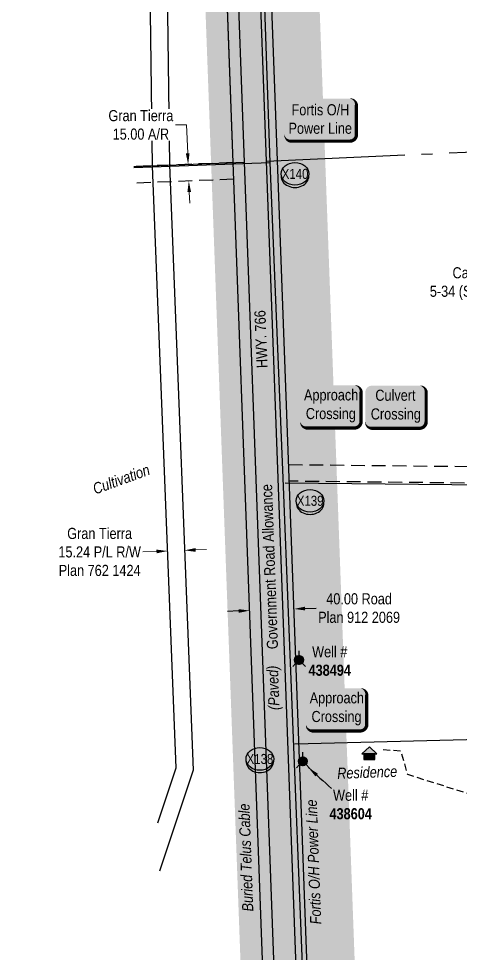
# Model space of a CAD drawing. Extents: x 675519 to 688669, y 5804595 to 5836613.
# Drawn here: x 678932 to 679331, y 5817724 to 5818567 of the extents above; entities that cross this region are included whole.
import ezdxf
from ezdxf.enums import TextEntityAlignment as Align

# ---------------------------------------------------------------- set-up
doc = ezdxf.new("R2010")
doc.units = 0
doc.header["$LTSCALE"] = 5
doc.header["$PDMODE"] = 3
doc.header["$PDSIZE"] = 10
for name, pattern in [('foc-ACCESSROAD', [3.75, 2.5, -1.25]), ('foc-QUARTERLINE', [33, 25, -3, 2, -3]), ('UG_PIPE', [1.875, 1.25, -0.625])]:
    doc.linetypes.add(name, pattern=pattern)
doc.layers.get('Defpoints').update_dxf_attribs({"color": 9})
for name, color, linetype in [('AS-PIPE-UG', 44, 'UG_PIPE'), ('AS-POWER', 104, 'foc-POWER'), ('AS-POWER-T', 104, 'Continuous'), ('AS-RESIDENCE', 14, 'Continuous'), ('AS-ROADS', 254, 'Continuous'), ('AS-TELEPHONE-T', 224, 'Continuous'), ('AS-TELUS', 224, 'foc-TEL'), ('CG-NOTES', 7, 'Continuous'), ('F-AR', 190, 'foc-ACCESSROAD'), ('F-RW', 190, 'Continuous'), ('L-QSEC', 8, 'foc-QUARTERLINE'), ('L-ROAD-T', 7, 'Continuous'), ('L-SEC', 7, 'Continuous'), ('L-TITLEDB', 4, 'Continuous'), ('L-TITLEDB-T', 4, 'Continuous'), ('P-BUFFER-H 30m', 51, 'Continuous'), ('P-CROSSINGS', 250, 'Continuous')]:
    doc.layers.add(name, color=color, linetype=linetype)
for name, color, linetype, lineweight in [('F-AR-T', 190, 'Continuous', 9), ('F-RW-T', 190, 'Continuous', 9), ('F-WS-T', 190, 'Continuous', 9), ('T-TEXT', 48, 'Continuous', 18)]:
    doc.layers.add(name, color=color, linetype=linetype, lineweight=lineweight)
doc.layers.add('P-PROPOSED-WL3', color=92, linetype='Continuous', true_color=0x00bd00)
doc.styles.add('80', font='ARIALN.TTF', dxfattribs={"height": 10})
doc.styles.add('80CG', font='ARIALN.TTF', dxfattribs={"height": 10})
doc.styles.add('80L', font='ARIALN.TTF', dxfattribs={"height": 10})
doc.styles.add('80LS', font='ARIALNI.TTF', dxfattribs={"height": 10})
doc.styles.add('Crossing', font='ARIALN.TTF', dxfattribs={"height": 10})
doc.styles.add('foc-LtypeFont', font='ARIALN.TTF', dxfattribs={"height": 7.35})
doc.linetypes.add('foc-POWER', pattern='A,6,-1,["P",foc-LtypeFont,S=0.2,R=0,X=-0.625,Y=-0.75],-1.24,4', length=12.24)
doc.linetypes.add('foc-TEL', pattern='A,2,-1,["T",foc-LtypeFont,S=0.2,R=0,X=-0.425,Y=-0.75],-1.24,8', length=12.24)
doc.linetypes.add('foc-TEL-NOLINE', pattern='A,0,-2,["T",foc-LtypeFont,S=0.2,R=0,X=-0.425,Y=-0.75],-10.24', length=12.24)
doc.dimstyles.new('Compass 5 000', dxfattribs={"dimscale": 5, "dimtxt": 9, "dimasz": 2, "dimexe": 0.2, "dimexo": 0.0625, "dimgap": 0.5, "dimtad": 0, "dimtih": 1, "dimtoh": 1, "dimzin": 0, "dimdsep": 46, "dimtxsty": '80CG', "dimcen": 0.1, "dimse1": 1, "dimse2": 1, "dimclrd": 256, "dimclrt": 256, "dimaunit": 1, "dimadec": 4, "dimazin": 0, "dimtfac": 0.06, "dimtofl": 0, "dimtmove": 0, "dimatfit": 1, "dimfxl": 0.2, "dimtolj": 1, "dimtzin": 0, "dimlwd": -1, "dimarcsym": 0})

# ---------------------------------------------------------------- blocks, each defined once
blk = doc.blocks.new('*D492')
at = {"layer": 'Defpoints', "color": 0, "transparency": 16777216}
for p in [(679066.48, 5818090.83), (679081.73, 5818091.42), (679081.89, 5818087.28)]:
    blk.add_point(p, dxfattribs=at)
at = {"layer": 'F-RW-T', "transparency": 16777216}
for p, q in [((679056.64, 5818086.29), (679044.43, 5818085.82)), ((679091.88, 5818087.66), (679101.87, 5818088.05))]:
    blk.add_line(p, q, dxfattribs=at)
for points in [[(679091.81, 5818089.33), (679091.94, 5818086), (679081.89, 5818087.28)], [(679056.58, 5818087.96), (679056.71, 5818084.63), (679066.64, 5818086.68)]]:
    blk.add_solid(points, dxfattribs=at)
at = {"layer": 'F-RW-T', "transparency": 16777216, "insert": (679005.34, 5818085.82), "char_height": 10, "attachment_point": 5, "style": '80CG'}
blk.add_mtext('\\A1;Gran Tierra\\P15.24 P/L R/W\\PPlan 762 1424', dxfattribs=at)
blk = doc.blocks.new('*D497')
at = {"layer": 'Defpoints', "color": 0, "transparency": 16777216}
for p in [(679180.68, 5818034.43), (679142.86, 5817974.82), (679182.83, 5817976.29)]:
    blk.add_point(p, dxfattribs=at)
at = {"layer": 'L-TITLEDB-T', "transparency": 16777216}
for p, q in [((679130.73, 5818032.59), (679120.73, 5818032.22)), ((679190.68, 5818034.8), (679200.67, 5818035.17))]:
    blk.add_line(p, q, dxfattribs=at)
for points in [[(679130.66, 5818034.26), (679130.79, 5818030.93), (679140.72, 5818032.96)], [(679190.62, 5818036.47), (679190.74, 5818033.13), (679180.68, 5818034.43)]]:
    blk.add_solid(points, dxfattribs=at)
at = {"layer": 'L-TITLEDB-T', "transparency": 16777216, "insert": (679239.42, 5818035.17), "char_height": 10, "attachment_point": 5, "style": '80CG'}
blk.add_mtext('\\A1;40.00 Road\\PPlan 912 2069', dxfattribs=at)
blk = doc.blocks.new('res_occ')
for points in [[(0.1, 0.89), (-1.26, -0.37), (1.46, -0.37)], [(-0.9, -1.43), (1.1, -1.43), (1.1, -0.37), (-0.9, -0.37)]]:
    blk.add_hatch(color=14).paths.add_polyline_path(points)
at = {"color": 14}
for points in [[(0.1, 0.89), (-1.26, -0.37), (1.46, -0.37)], [(-0.9, -1.43), (1.1, -1.43), (1.1, -0.37), (-0.9, -0.37)]]:
    blk.add_lwpolyline(points, close=True, dxfattribs=at)
blk = doc.blocks.new('*U727')
h = blk.add_hatch(color=59)
edge = h.paths.add_edge_path()
edge.add_line((-21.5, -20), (21.5, -20))
edge.add_arc((21.5, -14), 6, 270, 360)
edge.add_line((27.5, -14), (27.5, 12.5))
edge.add_arc((21.5, 12.5), 6, 0, 90)
edge.add_line((21.5, 18.5), (-21.5, 18.5))
edge.add_arc((-21.5, 12.5), 6, 90, 180)
edge.add_line((-27.5, 12.5), (-27.5, -14))
edge.add_arc((-21.5, -14), 6, 180, 270)
at = {"color": 1, "flags": 128}
blk.add_lwpolyline([(-21.5, -20, 3, 3, 0), (21.5, -20, 3, 3, 0.414214), (27.5, -14, 3, 3, 0), (27.5, 12.5, 3, 0, 0.414214), (21.5, 18.5, 0, 0, 0), (-21.5, 18.5, 0, 0, 0.414214), (-27.5, 12.5, 0, 0, 0), (-27.5, -14, 0, 3, 0.414214)], format="xyseb", close=True, dxfattribs=at)
blk.add_lwpolyline([(-45.7, -62.01, 0, 7.5, 0), (0, 0, 0, 0, 0)], format="xyseb", dxfattribs=at)
at = {"color": 1, "style": '80'}
blk.add_attdef('ENTER_TEXT_001', (-35.99, -5), '', height=10, dxfattribs=at)
blk = doc.blocks.new('*U577')
h = blk.add_hatch(color=254)
edge = h.paths.add_edge_path()
edge.add_line((-21.5, -20), (21.5, -20))
edge.add_arc((21.5, -14), 6, 270, 360)
edge.add_line((27.5, -14), (27.5, 12.5))
edge.add_arc((21.5, 12.5), 6, 0, 90)
edge.add_line((21.5, 18.5), (-21.5, 18.5))
edge.add_arc((-21.5, 12.5), 6, 90, 180)
edge.add_line((-27.5, 12.5), (-27.5, -14))
edge.add_arc((-21.5, -14), 6, 180, 270)
at = {"color": 160, "flags": 128}
blk.add_lwpolyline([(-21.5, -20, 3, 3, 0), (21.5, -20, 3, 3, 0.414214), (27.5, -14, 3, 3, 0), (27.5, 12.5, 3, 0, 0.414214), (21.5, 18.5, 0, 0, 0), (-21.5, 18.5, 0, 0, 0.414214), (-27.5, 12.5, 0, 0, 0), (-27.5, -14, 0, 3, 0.414214)], format="xyseb", close=True, dxfattribs=at)
at = {"color": 160, "style": '80'}
blk.add_attdef('ENTER_TEXT_001', (-26.85, -4.92), '', height=10, dxfattribs=at)
blk = doc.blocks.new('*U728')
h = blk.add_hatch(color=59)
edge = h.paths.add_edge_path()
edge.add_line((-21.5, -20), (21.5, -20))
edge.add_arc((21.5, -14), 6, 270, 360)
edge.add_line((27.5, -14), (27.5, 12.5))
edge.add_arc((21.5, 12.5), 6, 0, 90)
edge.add_line((21.5, 18.5), (-21.5, 18.5))
edge.add_arc((-21.5, 12.5), 6, 90, 180)
edge.add_line((-27.5, 12.5), (-27.5, -14))
edge.add_arc((-21.5, -14), 6, 180, 270)
at = {"color": 1, "flags": 128}
blk.add_lwpolyline([(-21.5, -20, 3, 3, 0), (21.5, -20, 3, 3, 0.414214), (27.5, -14, 3, 3, 0), (27.5, 12.5, 3, 0, 0.414214), (21.5, 18.5, 0, 0, 0), (-21.5, 18.5, 0, 0, 0.414214), (-27.5, 12.5, 0, 0, 0), (-27.5, -14, 0, 3, 0.414214)], format="xyseb", close=True, dxfattribs=at)
blk.add_lwpolyline([(-41.47, -46.19, 0, 7.5, 0), (0, 0, 0, 0, 0)], format="xyseb", dxfattribs=at)
at = {"color": 1, "style": '80'}
blk.add_attdef('ENTER_TEXT_001', (-35.99, -5), '', height=10, dxfattribs=at)
blk = doc.blocks.new('xing2')
h = blk.add_hatch(color=50)
h.dxf.hatch_style = 1
edge = h.paths.add_edge_path()
edge.add_ellipse((0, 0), major_axis=(-12.5, 0), ratio=0.816297, start_angle=0, end_angle=360)
h = blk.add_hatch(color=250)
h.dxf.hatch_style = 1
edge = h.paths.add_edge_path()
edge.add_ellipse((0, -2.05), major_axis=(-12.5, 0), ratio=0.816297, start_angle=0, end_angle=180)
edge.add_line((12.5, -2.05), (12.5, 0))
edge.add_ellipse((0, 0), major_axis=(-12.5, 0), ratio=0.816297, start_angle=0, end_angle=180, ccw=False)
edge.add_line((-12.5, 0), (-12.5, -2.05))
at = {"color": 250}
blk.add_ellipse((0, 0), major_axis=(-12.5, 0), ratio=0.816297, dxfattribs=at)
blk.add_ellipse((0, -2.05), major_axis=(-12.5, 0), ratio=0.816297, start_param=0, end_param=3.141593, dxfattribs=at)
at = {"color": 250, "style": 'Crossing'}
blk.add_attdef('CROSSING', text='', height=9, dxfattribs=at).set_placement((0.09, 0.02), align=Align.MIDDLE_CENTER)
at = {"color": 250, "style": 'Crossing', "flags": 1}
for tag, p in [('OWNER', (0.09, -12.49)), ('DESCRIPTION', (0.09, -25.77)), ('LOCATION', (0.09, -39.3)), ('DWG_REF', (0.09, -52.84))]:
    blk.add_attdef(tag, text='', height=9, dxfattribs=at).set_placement(p, align=Align.MIDDLE_CENTER)
blk = doc.blocks.new('*U1046')
h = blk.add_hatch(color=255)
edge = h.paths.add_edge_path()
edge.add_line((-26.5, -20), (26.5, -20))
edge.add_arc((26.5, -14), 6, 270, 360)
edge.add_line((32.5, -14), (32.5, 12.5))
edge.add_arc((26.5, 12.5), 6, 0, 90)
edge.add_line((26.5, 18.5), (-26.5, 18.5))
edge.add_arc((-26.5, 12.5), 6, 90, 180)
edge.add_line((-32.5, 12.5), (-32.5, -14))
edge.add_arc((-26.5, -14), 6, 180, 270)
at = {"color": 104, "flags": 128}
blk.add_lwpolyline([(-26.5, -20, 3, 3, 0), (26.5, -20, 3, 3, 0.414214), (32.5, -14, 3, 3, 0), (32.5, 12.5, 3, 0, 0.414214), (26.5, 18.5, 0, 0, 0), (-26.5, 18.5, 0, 0, 0.414214), (-32.5, 12.5, 0, 0, 0), (-32.5, -14, 0, 3, 0.414214)], format="xyseb", close=True, dxfattribs=at)
blk.add_lwpolyline([(-47.41, -39.43, 0, 7.5, 0), (0, 0, 0, 0, 0)], format="xyseb", dxfattribs=at)
at = {"color": 104, "style": '80'}
blk.add_attdef('ENTER_TEXT_001', (-26.85, -4.92), '', height=10, dxfattribs=at)
blk = doc.blocks.new('*D795')
at = {"layer": 'Defpoints', "color": 0, "transparency": 16777216}
for p in [(679079.88, 5818435.22), (679080.48, 5818420.24), (679085.78, 5818420.45)]:
    blk.add_point(p, dxfattribs=at)
at = {"layer": 'F-AR-T', "transparency": 16777216}
for p, q in [((679083.76, 5818471.02), (679073.76, 5818471.02)), ((679084.78, 5818445.43), (679083.76, 5818471.02)), ((679086.18, 5818410.46), (679086.58, 5818400.46))]:
    blk.add_line(p, q, dxfattribs=at)
for points in [[(679086.45, 5818445.49), (679083.12, 5818445.36), (679085.18, 5818435.43)], [(679087.84, 5818410.52), (679084.51, 5818410.39), (679085.78, 5818420.45)]]:
    blk.add_solid(points, dxfattribs=at)
at = {"layer": 'F-AR-T', "transparency": 16777216, "insert": (679042.55, 5818471.02), "char_height": 10, "attachment_point": 5, "style": '80CG', "bg_fill": 3, "box_fill_scale": 1.1, "bg_fill_color": 256, "bg_fill_true_color": 13158600, "bg_fill_transparency": 0}
blk.add_mtext('\\A1;Gran Tierra\\P15.00 A/R', dxfattribs=at)
blk = doc.blocks.new('WAT')
h = blk.add_hatch(color=255)
h.dxf.hatch_style = 1
edge = h.paths.add_edge_path()
edge.add_arc((0, 0), 0.9, 0, 360)
at = {"color": 170}
for p, q in [((0, 0.82), (0, 1.63)), ((-0.58, -0.58), (-1.15, -1.15)), ((0.58, -0.58), (1.15, -1.15))]:
    blk.add_line(p, q, dxfattribs=at)
blk.add_circle((0, 0), 0.8, dxfattribs=at)

msp = doc.modelspace()

# ---------------------------------------------------------------- hatches: boundary and pattern name
at = {"layer": 'P-BUFFER-H 30m'}
h = msp.add_hatch(color=256, dxfattribs=at)
h.dxf.hatch_style = 1
edge = h.paths.add_edge_path()
edge.add_line((681080.718, 5808646.187), (681105.572, 5807996.066))
edge.add_line((681105.572, 5807996.066), (681135.943, 5807191.54))
edge.add_line((681135.943, 5807191.54), (681164.781, 5806422.193))
edge.add_arc((681202.018, 5806388.837), 49.992, 138.147575, 141.033878)
edge.add_line((681163.148, 5806420.275), (680801.328, 5806406.652))
edge.add_arc((680803.209, 5806356.695), 49.992, 92.156272, 138.00115)
edge.add_line((680766.057, 5806390.146), (680763.26, 5806387.039))
edge.add_line((680763.26, 5806387.039), (680763.26, 5806387.039))
edge.add_arc((680800.414, 5806353.589), 49.993, 138.002226, 138.002478)
edge.add_line((680763.26, 5806387.039), (680748.371, 5806370.502))
edge.add_arc((680785.523, 5806337.052), 49.992, 138.000934, 143.499205)
edge.add_arc((680697.368, 5806352.71), 49.992, 16.357193, 92.156635)
edge.add_line((680695.487, 5806402.666), (680404.164, 5806391.696))
edge.add_arc((680406.045, 5806341.739), 49.992, 92.156635, 182.205693)
edge.add_line((680356.09, 5806339.815), (680356.205, 5806336.818))
edge.add_line((680356.205, 5806336.818), (680356.205, 5806336.817))
edge.add_line((680356.205, 5806336.817), (680387.119, 5805534.19))
edge.add_arc((680437.074, 5805536.114), 49.992, 182.205693, 213.784565)
edge.add_line((680395.524, 5805508.315), (680396.741, 5805506.496))
edge.add_arc((680438.291, 5805534.295), 49.992, 213.784565, 215.811121)
edge.add_arc((680440.258, 5805531.357), 49.992, 211.758009, 212.724119)
edge.add_line((680398.2, 5805504.331), (680410.517, 5805185.397))
edge.add_arc((680460.472, 5805187.327), 49.992, 182.211697, 236.86814)
edge.add_arc((680445.202, 5805096.945), 49.992, 103.951921, 155.285581)
edge.add_line((680399.789, 5805117.847), (680241.828, 5804774.643))
edge.add_arc((680287.241, 5804753.741), 49.992, 155.285581, 245.285581)
edge.add_line((680266.339, 5804708.328), (680269.064, 5804707.074))
edge.add_arc((680289.966, 5804752.487), 49.992, 245.285581, 335.285581)
edge.add_line((680335.379, 5804731.586), (680471.559, 5805027.467))
edge.add_arc((680487.917, 5805074.707), 49.992, 250.899944, 291.992958)
edge.add_line((680506.639, 5805028.353), (680530.892, 5805038.148))
edge.add_arc((680512.17, 5805084.502), 49.992, 291.992958, 360)
edge.add_line((680562.162, 5805084.502), (680562.162, 5805168.516))
edge.add_arc((680512.17, 5805168.516), 49.992, 0, 66.879693)
edge.add_line((680531.8, 5805214.492), (680512.128, 5805222.891))
edge.add_line((680512.128, 5805222.891), (680500.53, 5805523.259))
edge.add_arc((680450.575, 5805521.33), 49.992, 2.211414, 33.784565)
edge.add_line((680492.125, 5805549.129), (680489.45, 5805553.127))
edge.add_line((680489.45, 5805553.127), (680461.039, 5806290.781))
edge.add_line((680461.039, 5806290.781), (680648.999, 5806297.859))
edge.add_line((680648.999, 5806297.859), (680648.238, 5806286.169))
edge.add_arc((680698.124, 5806282.921), 49.992, 176.274607, 211.300105)
edge.add_line((680655.408, 5806256.949), (680672.076, 5806229.535))
edge.add_arc((680714.792, 5806255.507), 49.992, 211.300105, 234.633064)
edge.add_line((680685.856, 5806214.74), (680706.872, 5806199.823))
edge.add_arc((680735.808, 5806240.589), 49.992, 234.633064, 275.426968)
edge.add_line((680740.537, 5806190.821), (680763.523, 5806193.005))
edge.add_arc((680758.795, 5806242.773), 49.992, 275.426968, 289.870674)
edge.add_line((680775.787, 5806195.758), (680795.915, 5806203.032))
edge.add_arc((680778.922, 5806250.048), 49.992, 289.870674, 316.904938)
edge.add_line((680815.428, 5806215.892), (680827.354, 5806228.64))
edge.add_arc((680790.849, 5806262.795), 49.992, 316.904938, 369.524588)
edge.add_line((680840.152, 5806271.067), (680834.485, 5806304.844))
edge.add_line((680834.485, 5806304.844), (681207.653, 5806318.894))
edge.add_arc((681205.772, 5806368.851), 49.992, 272.156272, 335.599006)
edge.add_arc((681219.148, 5806386.481), 49.992, 310.024654, 362.146657)
edge.add_line((681269.105, 5806388.353), (681238.854, 5807195.412))
edge.add_line((681238.854, 5807195.412), (681208.481, 5807999.976))
edge.add_line((681208.481, 5807999.976), (681185.252, 5808607.616))
edge.add_line((681185.252, 5808607.616), (681185.18, 5808609.49))
edge.add_arc((681150.888, 5808645.867), 49.992, 313.310399, 362.18938)
edge.add_line((681200.844, 5808647.777), (681194.885, 5808803.646))
edge.add_line((681194.885, 5808803.646), (681179.674, 5809204.914))
edge.add_line((681179.674, 5809204.914), (681166.464, 5809553.361))
edge.add_line((681166.464, 5809553.361), (681231.809, 5809555.992))
edge.add_arc((681229.798, 5809605.944), 49.992, 272.305414, 362.305414)
edge.add_line((681279.75, 5809607.955), (681278.699, 5809634.046))
edge.add_arc((681228.748, 5809632.035), 49.992, 2.305414, 92.305549)
edge.add_line((681226.736, 5809681.987), (681161.429, 5809679.358))
edge.add_line((681161.429, 5809679.358), (681146.968, 5810028.265))
edge.add_line((681146.968, 5810028.265), (681130.315, 5810430.061))
edge.add_line((681130.315, 5810430.061), (681113.617, 5810831.886))
edge.add_line((681113.617, 5810831.886), (681096.918, 5811233.706))
edge.add_line((681096.918, 5811233.706), (681080.229, 5811635.773))
edge.add_line((681080.229, 5811635.773), (681063.54, 5812037.842))
edge.add_line((681063.54, 5812037.842), (681058.653, 5812155.661))
edge.add_arc((681008.704, 5812153.589), 49.992, 2.374975, 51.253492)
edge.add_line((681039.993, 5812192.579), (681012.958, 5812844.399))
edge.add_arc((680963.009, 5812842.328), 49.992, 2.37502, 10.464452)
edge.add_arc((680962.43, 5812856.431), 49.992, 354.232685, 362.351272)
edge.add_line((681012.381, 5812858.482), (681008.576, 5812951.13))
edge.add_arc((680974.182, 5812987.41), 49.992, 313.471584, 362.351393)
edge.add_line((681024.132, 5812989.461), (681012.874, 5813263.64))
edge.add_line((681012.874, 5813263.64), (680996.387, 5813665.133))
edge.add_line((680996.387, 5813665.133), (680979.9, 5814066.646))
edge.add_line((680979.9, 5814066.646), (680963.413, 5814468.105))
edge.add_line((680963.413, 5814468.105), (680947.82, 5814868.957))
edge.add_line((680947.82, 5814868.957), (680932.226, 5815269.862))
edge.add_line((680932.226, 5815269.862), (680916.187, 5815673.446))
edge.add_line((680916.187, 5815673.446), (680902.247, 5816024.227))
edge.add_line((680902.247, 5816024.227), (681029.087, 5816029.743))
edge.add_arc((681026.915, 5816079.688), 49.992, 272.490308, 362.490783)
edge.add_line((681076.86, 5816081.861), (681075.07, 5816122.991))
edge.add_arc((681025.125, 5816120.819), 49.992, 2.490783, 92.542475)
edge.add_line((681022.908, 5816170.762), (680846.754, 5816162.94))
edge.add_line((680846.754, 5816162.94), (680826.746, 5816162.1))
edge.add_line((680826.746, 5816162.1), (680178.723, 5816135.628))
edge.add_line((680178.723, 5816135.628), (680034.593, 5816129.719))
edge.add_line((680034.593, 5816129.719), (679294.822, 5816099.241))
edge.add_line((679294.822, 5816099.241), (679268.154, 5816835.287))
edge.add_line((679268.154, 5816835.287), (679238.318, 5817639.233))
edge.add_line((679238.318, 5817639.233), (679208.822, 5818440.306))
edge.add_line((679208.822, 5818440.306), (679178.537, 5819263.251))
edge.add_line((679178.537, 5819263.251), (679178.426, 5819266.249))
edge.add_arc((679128.468, 5819264.41), 49.992, 2.107602, 10.128914)
edge.add_arc((679127.972, 5819278.512), 49.992, 353.901948, 362.0332)
edge.add_line((679177.933, 5819280.286), (679177.826, 5819283.284))
edge.add_line((679177.826, 5819283.284), (679149.272, 5820087.616))
edge.add_arc((679099.311, 5820085.842), 49.992, 2.0332, 2.106044)
edge.add_line((679149.269, 5820087.679), (679119.714, 5820891.394))
edge.add_line((679119.714, 5820891.394), (679090.087, 5821693.919))
edge.add_line((679090.087, 5821693.919), (679062.231, 5822443.482))
edge.add_line((679062.231, 5822443.482), (679240.91, 5822449.626))
edge.add_arc((679239.192, 5822499.589), 49.992, 271.969331, 361.969331)
edge.add_line((679289.154, 5822501.307), (679288.361, 5822524.382))
edge.add_arc((679238.398, 5822522.665), 49.992, 1.969331, 91.970839)
edge.add_line((679236.679, 5822572.627), (679054.516, 5822566.359))
edge.add_line((679054.516, 5822566.359), (679047.411, 5822739.896))
edge.add_arc((678997.461, 5822737.851), 49.992, 2.344594, 92.344838)
edge.add_line((678995.416, 5822787.801), (678972.255, 5822786.853))
edge.add_arc((678974.301, 5822736.902), 49.992, 92.344838, 182.338091)
edge.add_line((678924.35, 5822734.863), (678932.659, 5822531.361))
edge.add_line((678932.659, 5822531.361), (678873.031, 5822476.941))
edge.add_line((678873.031, 5822476.941), (678863.707, 5822473.868))
edge.add_line((678863.707, 5822473.868), (678815.239, 5822482.487))
edge.add_line((678815.239, 5822482.487), (678688.2, 5822529.138))
edge.add_line((678688.2, 5822529.138), (678638.278, 5822547.468))
edge.add_arc((678621.046, 5822500.54), 49.992, 69.837285, 92.113759)
edge.add_line((678619.203, 5822550.498), (678183.851, 5822534.43))
edge.add_line((678183.851, 5822534.43), (677432.515, 5822506.69))
edge.add_line((677432.515, 5822506.69), (677424.466, 5822755.065))
edge.add_arc((677374.5, 5822753.446), 49.992, 1.85614, 50.732314)
edge.add_line((677406.143, 5822792.15), (677391.003, 5823259.89))
edge.add_arc((677341.037, 5823258.272), 49.992, 1.853921, 1.973555)
edge.add_line((677390.999, 5823259.994), (677363.281, 5824064.376))
edge.add_line((677363.281, 5824064.376), (677340.894, 5824764.987))
edge.add_line((677340.894, 5824764.987), (677337.215, 5824870.664))
edge.add_line((677337.215, 5824870.664), (677312.598, 5825579.214))
edge.add_arc((677278.422, 5825615.693), 49.988, 313.13361, 361.988412)
edge.add_line((677328.379, 5825617.427), (677326.478, 5825672.182))
edge.add_arc((677276.521, 5825670.448), 49.988, 1.988412, 37.013358)
edge.add_line((677316.436, 5825700.54), (677307.792, 5825712.006))
edge.add_line((677307.792, 5825712.006), (677276.45, 5826498.867))
edge.add_line((677276.45, 5826498.867), (677267.03, 5826742.182))
edge.add_arc((677232.734, 5826778.549), 49.988, 313.320522, 362.218614)
edge.add_line((677282.684, 5826780.484), (677262.425, 5827303.421))
edge.add_arc((677212.475, 5827301.486), 49.988, 2.218615, 2.51003)
edge.add_line((677262.415, 5827303.675), (677227.191, 5828107.193))
edge.add_line((677227.191, 5828107.193), (677194.242, 5828856.12))
edge.add_line((677194.242, 5828856.12), (677194.242, 5828856.12))
edge.add_line((677194.242, 5828856.12), (677946.339, 5828883.626))
edge.add_line((677946.339, 5828883.626), (678748.857, 5828913.16))
edge.add_line((678748.857, 5828913.16), (678768.954, 5828913.892))
edge.add_arc((678770.331, 5828876.978), 36.939, 92.017864, 92.137444, ccw=False)
edge.add_line((678769.031, 5828913.895), (678844.642, 5828916.765))
edge.add_arc((678842.746, 5828966.716), 49.988, 272.173678, 328.477244)
edge.add_line((678885.357, 5828940.581), (679109.363, 5828949.103))
edge.add_arc((679107.462, 5828999.054), 49.988, 272.178655, 290.977343)
edge.add_line((679125.358, 5828952.38), (679132.458, 5828955.102))
edge.add_line((679132.458, 5828955.102), (679572.569, 5828971.907))
edge.add_arc((679570.662, 5829021.858), 49.988, 272.18666, 276.686638)
edge.add_line((679576.482, 5828972.21), (680374.225, 5829002.792))
edge.add_arc((680372.311, 5829052.743), 49.988, 272.195397, 362.124156)
edge.add_line((680422.264, 5829054.596), (680392.528, 5829856.313))
edge.add_line((680392.528, 5829856.313), (680369.068, 5830486.306))
edge.add_arc((680334.813, 5830522.711), 49.988, 313.257877, 362.132739)
edge.add_line((680384.766, 5830524.571), (680379.696, 5830660.71))
edge.add_line((680379.696, 5830660.71), (680349.716, 5831464.27))
edge.add_line((680349.716, 5831464.27), (680320.84, 5832235.397))
edge.add_line((680320.84, 5832235.397), (681073.237, 5832263.625))
edge.add_line((681073.237, 5832263.625), (681878.619, 5832293.915))
edge.add_arc((681876.74, 5832343.867), 49.988, 272.153805, 280.265792)
edge.add_arc((681890.825, 5832344.398), 49.988, 264.056517, 272.112898)
edge.add_line((681892.668, 5832294.445), (682698.798, 5832324.186))
edge.add_line((682698.798, 5832324.186), (683505.045, 5832353.997))
edge.add_arc((683503.198, 5832403.95), 49.988, 272.117525, 362.146115)
edge.add_line((683553.15, 5832405.822), (683516.846, 5833374.602))
edge.add_arc((683482.434, 5833410.859), 49.988, 313.504645, 362.199485)
edge.add_line((683532.385, 5833412.777), (683509.154, 5834017.632))
edge.add_line((683509.154, 5834017.632), (683479.031, 5834821.393))
edge.add_line((683479.031, 5834821.393), (683452.905, 5835525.385))
edge.add_arc((683502.858, 5835527.238), 49.988, 92.287428, 182.12531, ccw=False)
edge.add_line((683500.863, 5835577.186), (684201.511, 5835605.173))
edge.add_line((684201.511, 5835605.173), (684916.472, 5835633.737))
edge.add_arc((684948.712, 5835671.938), 49.988, 229.837675, 272.287782)
edge.add_line((684950.708, 5835621.99), (685002.236, 5835624.049))
edge.add_line((685002.236, 5835624.049), (685289.273, 5835635.057))
edge.add_line((685289.273, 5835635.057), (685529.056, 5835282.522))
edge.add_arc((685570.389, 5835310.636), 49.988, 214.222356, 271.420588)
edge.add_line((685571.628, 5835260.663), (685784.954, 5835265.953))
edge.add_line((685784.954, 5835265.953), (685810.22, 5834607.754))
edge.add_arc((685860.172, 5834609.671), 49.988, 182.198313, 272.116949)
edge.add_line((685862.018, 5834559.717), (686635.376, 5834588.304))
edge.add_line((686635.376, 5834588.304), (686640.654, 5834586.083))
edge.add_arc((686660.039, 5834632.16), 49.988, 247.182957, 272.220798)
edge.add_line((686661.976, 5834582.209), (686692.792, 5834583.404))
edge.add_arc((686690.855, 5834633.355), 49.988, 272.220798, 362.220798)
edge.add_line((686740.805, 5834635.292), (686730.361, 5834904.602))
edge.add_line((686730.361, 5834904.602), (687081.39, 5834918.633))
edge.add_line((687081.39, 5834918.633), (687104.56, 5834919.965))
edge.add_arc((687102.493, 5834969.915), 49.992, 272.3701, 362.512715)
edge.add_line((687152.437, 5834972.107), (687151.495, 5834993.563))
edge.add_arc((687101.551, 5834991.372), 49.992, 2.512715, 92.512715)
edge.add_line((687099.36, 5835041.316), (687096.363, 5835041.184))
edge.add_arc((687098.555, 5834991.24), 49.992, 92.512715, 143.802887)
edge.add_line((687058.211, 5835020.764), (686673.367, 5835005.382))
edge.add_arc((686675.363, 5834955.434), 49.988, 92.288875, 182.220798)
edge.add_line((686625.413, 5834953.497), (686625.802, 5834943.46))
edge.add_line((686625.802, 5834943.46), (686635.579, 5834691.357))
edge.add_line((686635.579, 5834691.357), (685911.09, 5834664.576))
edge.add_line((685911.09, 5834664.576), (685885.848, 5835322.138))
edge.add_arc((685835.897, 5835320.22), 49.988, 2.198313, 91.420588)
edge.add_line((685834.658, 5835370.193), (685597.955, 5835364.323))
edge.add_line((685597.955, 5835364.323), (685359.371, 5835715.094))
edge.add_line((685359.371, 5835715.094), (685357.909, 5835717.243))
edge.add_arc((685316.576, 5835689.13), 49.988, 34.222356, 92.196177)
edge.add_line((685314.661, 5835739.081), (685041.508, 5835728.606))
edge.add_line((685041.508, 5835728.606), (685052.094, 5835765.359))
edge.add_arc((685004.06, 5835779.195), 49.988, 343.931086, 425.131456)
edge.add_line((685025.081, 5835824.547), (685010.355, 5835831.373))
edge.add_arc((684989.334, 5835786.021), 49.988, 65.131456, 155.476492)
edge.add_line((684943.856, 5835806.769), (684911.847, 5835736.609))
edge.add_line((684911.847, 5835736.609), (684197.4, 5835708.065))
edge.add_line((684197.4, 5835708.065), (683394.151, 5835675.98))
edge.add_arc((683396.146, 5835626.032), 49.988, 92.287428, 182.125311)
edge.add_line((683346.193, 5835624.179), (683346.496, 5835616.013))
edge.add_line((683346.496, 5835616.013), (683376.128, 5834817.555))
edge.add_line((683376.128, 5834817.555), (683406.254, 5834013.729))
edge.add_line((683406.254, 5834013.729), (683427.931, 5833449.314))
edge.add_arc((683462.38, 5833413.092), 49.988, 133.562272, 182.146115)
edge.add_line((683412.427, 5833411.22), (683448.263, 5832454.942))
edge.add_line((683448.263, 5832454.942), (682694.998, 5832427.09))
edge.add_line((682694.998, 5832427.09), (681941.792, 5832399.302))
edge.add_line((681941.792, 5832399.302), (681925.069, 5832845.574))
edge.add_arc((681875.117, 5832843.703), 49.988, 2.145927, 143.113192)
edge.add_line((681835.136, 5832873.707), (681815.977, 5832848.178))
edge.add_arc((681855.958, 5832818.174), 49.988, 143.113192, 182.146882)
edge.add_line((681806.006, 5832816.301), (681821.806, 5832394.825))
edge.add_line((681821.806, 5832394.825), (681069.371, 5832366.527))
edge.add_line((681069.371, 5832366.527), (680264.034, 5832336.312))
edge.add_arc((680265.908, 5832286.36), 49.988, 92.148626, 182.144523)
edge.add_line((680215.955, 5832284.489), (680246.813, 5831460.424))
edge.add_line((680246.813, 5831460.424), (680276.793, 5830656.874))
edge.add_line((680276.793, 5830656.874), (680280.35, 5830561.365))
edge.add_arc((680314.605, 5830524.96), 49.988, 133.258056, 182.132573)
edge.add_line((680264.652, 5830523.1), (680289.624, 5829852.488))
edge.add_line((680289.624, 5829852.488), (680317.399, 5829103.664))
edge.add_line((680317.399, 5829103.664), (679565.647, 5829074.845))
edge.add_arc((679567.562, 5829024.894), 49.988, 92.195397, 96.67124)
edge.add_line((679561.755, 5829074.543), (679119.768, 5829057.667))
edge.add_arc((679121.676, 5829007.716), 49.988, 92.18666, 110.977343)
edge.add_line((679103.78, 5829054.39), (679096.683, 5829051.669))
edge.add_line((679096.683, 5829051.669), (678836.889, 5829041.786))
edge.add_arc((678838.789, 5828991.834), 49.988, 92.178655, 148.471912)
edge.add_line((678796.18, 5829017.974), (678765.219, 5829016.799))
edge.add_line((678765.219, 5829016.799), (678765.219, 5829016.799))
edge.add_line((678765.219, 5829016.799), (678745.151, 5829016.068))
edge.add_line((678745.151, 5829016.068), (677942.563, 5828986.531))
edge.add_line((677942.563, 5828986.531), (677137.133, 5828957.074))
edge.add_arc((677138.96, 5828907.12), 49.988, 92.094528, 182.519115)
edge.add_line((677089.021, 5828904.923), (677124.316, 5828102.675))
edge.add_line((677124.316, 5828102.675), (677159.533, 5827299.3))
edge.add_line((677159.533, 5827299.3), (677178.213, 5826817.134))
edge.add_arc((677212.509, 5826780.767), 49.988, 133.32201, 182.217236)
edge.add_line((677162.559, 5826778.833), (677173.554, 5826494.853))
edge.add_arc((677223.504, 5826496.787), 49.988, 182.217236, 182.280936)
edge.add_line((677173.556, 5826494.798), (677205.558, 5825691.35))
edge.add_arc((677255.506, 5825693.339), 49.988, 182.280935, 217.013358)
edge.add_line((677215.591, 5825663.246), (677222.972, 5825653.457))
edge.add_arc((677258.231, 5825618.024), 49.988, 134.859155, 181.98979)
edge.add_line((677208.274, 5825616.288), (677232.565, 5824917.111))
edge.add_line((677232.565, 5824917.111), (676928.867, 5824906.876))
edge.add_line((676928.867, 5824906.876), (676710.004, 5824899.468))
edge.add_arc((676668.108, 5824872.194), 49.992, 33.064184, 91.908134)
edge.add_line((676666.443, 5824922.158), (676663.445, 5824922.058))
edge.add_arc((676665.11, 5824872.094), 49.992, 91.908134, 181.908133)
edge.add_line((676615.146, 5824870.429), (676616.104, 5824841.672))
edge.add_arc((676666.068, 5824843.337), 49.992, 181.908133, 271.89578)
edge.add_line((676667.722, 5824793.372), (677218.916, 5824811.617))
edge.add_line((677218.916, 5824811.617), (677222.975, 5824756.879))
edge.add_arc((677272.831, 5824760.577), 49.992, 184.241644, 224.574097)
edge.add_line((677237.219, 5824725.49), (677260.359, 5824060.811))
edge.add_line((677260.359, 5824060.811), (677288.074, 5823256.503))
edge.add_line((677288.074, 5823256.503), (677304.528, 5822748.18))
edge.add_arc((677354.494, 5822749.797), 49.992, 181.853921, 230.73471)
edge.add_line((677322.853, 5822711.092), (677331.31, 5822450.151))
edge.add_arc((677381.276, 5822451.77), 49.992, 181.85614, 272.114422)
edge.add_line((677383.12, 5822401.812), (678187.65, 5822431.516))
edge.add_line((678187.65, 5822431.516), (678612.575, 5822447.199))
edge.add_line((678612.575, 5822447.199), (678652.701, 5822432.465))
edge.add_line((678652.701, 5822432.465), (678784.127, 5822384.204))
edge.add_arc((678801.359, 5822431.132), 49.992, 249.83607, 259.916772)
edge.add_line((678792.607, 5822381.912), (678858.839, 5822370.134))
edge.add_arc((678867.592, 5822419.354), 49.992, 259.916772, 288.236395)
edge.add_line((678883.236, 5822371.873), (678916.026, 5822382.677))
edge.add_arc((678900.381, 5822430.158), 49.992, 288.236395, 312.385982)
edge.add_line((678934.082, 5822393.233), (678960.159, 5822417.033))
edge.add_line((678960.159, 5822417.033), (678987.174, 5821690.107))
edge.add_line((678987.174, 5821690.107), (679016.8, 5820887.602))
edge.add_line((679016.8, 5820887.602), (679046.354, 5820083.928))
edge.add_line((679046.354, 5820083.928), (679073.136, 5819329.516))
edge.add_line((679073.136, 5819329.516), (678994.732, 5819326.621))
edge.add_arc((678996.577, 5819276.663), 49.992, 92.114343, 182.120263)
edge.add_line((678946.619, 5819274.813), (678947.363, 5819254.714))
edge.add_arc((678997.321, 5819256.563), 49.992, 182.120263, 272.120376)
edge.add_line((678999.17, 5819206.605), (679077.461, 5819209.504))
edge.add_line((679077.461, 5819209.504), (679105.908, 5818436.518))
edge.add_line((679105.908, 5818436.518), (679135.404, 5817635.43))
edge.add_line((679135.404, 5817635.43), (679165.24, 5816831.512))
edge.add_line((679165.24, 5816831.512), (679193.834, 5816042.292))
edge.add_arc((679243.794, 5816044.102), 49.992, 182.075009, 272.359195)
edge.add_line((679245.851, 5815994.153), (680038.822, 5816026.822))
edge.add_line((680038.822, 5816026.822), (680212.548, 5816033.945))
edge.add_line((680212.548, 5816033.945), (680797.844, 5816057.871))
edge.add_line((680797.844, 5816057.871), (680813.284, 5815669.357))
edge.add_line((680813.284, 5815669.357), (680829.321, 5815265.815))
edge.add_line((680829.321, 5815265.815), (680844.914, 5814864.954))
edge.add_line((680844.914, 5814864.954), (680860.51, 5814464.045))
edge.add_arc((680910.464, 5814465.988), 49.992, 182.227684, 182.35159)
edge.add_line((680860.514, 5814463.937), (680877.003, 5814062.421))
edge.add_line((680877.003, 5814062.421), (680893.49, 5813660.908))
edge.add_line((680893.49, 5813660.908), (680909.976, 5813259.414))
edge.add_line((680909.976, 5813259.414), (680919.859, 5813018.743))
edge.add_arc((680954.253, 5812982.463), 49.992, 133.471692, 182.351272)
edge.add_line((680904.303, 5812980.412), (680907.31, 5812907.185))
edge.add_line((680907.31, 5812907.185), (680828.417, 5812903.917))
edge.add_arc((680830.486, 5812853.968), 49.992, 92.372072, 163.293602)
edge.add_line((680782.604, 5812868.339), (680776.486, 5812847.954))
edge.add_arc((680824.368, 5812833.583), 49.992, 163.293602, 272.371895)
edge.add_line((680826.437, 5812783.634), (680912.259, 5812787.189))
edge.add_line((680912.259, 5812787.189), (680938.809, 5812147.049))
edge.add_line((680938.809, 5812147.049), (680938.813, 5812147.049))
edge.add_arc((680988.732, 5812149.759), 49.992, 183.107686, 231.253444)
edge.add_line((680957.443, 5812110.769), (680960.644, 5812033.573))
edge.add_line((680960.644, 5812033.573), (680977.333, 5811631.502))
edge.add_line((680977.333, 5811631.502), (680994.023, 5811229.432))
edge.add_line((680994.023, 5811229.432), (681010.722, 5810827.61))
edge.add_line((681010.722, 5810827.61), (681027.42, 5810425.791))
edge.add_line((681027.42, 5810425.791), (681044.073, 5810024.001))
edge.add_line((681044.073, 5810024.001), (681058.528, 5809675.237))
edge.add_line((681058.528, 5809675.237), (681060.725, 5809622.21))
edge.add_arc((681110.675, 5809624.28), 49.992, 182.37329, 193.980171)
edge.add_arc((681111.508, 5809604.183), 49.992, 170.769725, 182.170975)
edge.add_line((681061.552, 5809602.29), (681076.764, 5809201.013))
edge.add_line((681076.764, 5809201.013), (681091.976, 5808799.728))
edge.add_line((681091.976, 5808799.728), (681096.382, 5808684.473))
edge.add_arc((681130.674, 5808648.096), 49.992, 133.310512, 182.189276)
edge.add_line((681080.718, 5808646.186), (681080.718, 5808646.187))

# ---------------------------------------------------------------- linework, layer by layer
at = {"layer": 'AS-PIPE-UG', "flags": 128}
msp.add_lwpolyline([(679261.215, 5817907.636), (679276.96, 5817906.498), (679282.994, 5817885.287), (679350.393, 5817864.058), (679372.526, 5817848.836), (679393.849, 5817847.835), (679439.397, 5817875.905), (680076.134, 5817899.486)], dxfattribs=at)
at = {"layer": 'AS-POWER', "flags": 128}
for points in [[(679159.13, 5818437.125), (679134, 5819171), (679127, 5819373), (679119.888, 5819619.338), (679103.87, 5820036.944), (679096.933, 5820238.265), (679087.392, 5820518.444), (679077.677, 5820839.414)], [(679036.092, 5818432.627), (679159.13, 5818437.125)], [(679247.307, 5816060.793), (679211.367, 5817043.656), (679191.34, 5817637.515), (679171.018, 5818152.411), (679159.13, 5818437.125)], [(679172.829, 5818148.146), (679383.401, 5818146), (679730.164, 5818140.584)], [(679181.37, 5817912.701), (679384.016, 5817917.862)]]:
    msp.add_lwpolyline(points, dxfattribs=at)
at = {"layer": 'AS-ROADS', "const_width": 6.999, "flags": 128}
for points in [[(679240.012, 5815908.742), (679118.038, 5819272.796), (679029.016, 5821691.584), (678960.757, 5823416.293)], [(679154.934, 5818158.513), (679198.77, 5818157.521)], [(679166.535, 5817899.491), (679206.158, 5817898.029)]]:
    msp.add_lwpolyline(points, dxfattribs=at)
at = {"layer": 'AS-TELUS', "linetype": 'foc-TEL-NOLINE', "flags": 128}
for points in [[(679125.837, 5818437.194), (679094.84, 5819280.301)], [(679185.168, 5816832.129), (679155.333, 5817636.031), (679125.837, 5818437.194)]]:
    msp.add_lwpolyline(points, dxfattribs=at)
at = {"layer": 'F-AR', "flags": 128}
for points in [[(679125.842, 5818437.056), (679036.062, 5818433.473)], [(679126.378, 5818422.068), (679036.66, 5818418.487)]]:
    msp.add_lwpolyline(points, dxfattribs=at)
msp.add_lwpolyline([(679175.889, 5818164.679), (679469.871, 5818161.587), (679697.395, 5818165.217), (679697.947, 5818150.226), (679469.912, 5818146.588), (679176.442, 5818149.675)], close=True, dxfattribs=at)
at = {"layer": 'F-RW', "flags": 128}
msp.add_lwpolyline([(679057.706, 5817841.405), (679074.249, 5817891.26), (679053.12, 5818433.719), (679046.932, 5818896.545), (679044.591, 5819072.079), (679042.089, 5819258.222), (679057.321, 5819258.786), (679060.127, 5819050.087), (679068.36, 5818435.135), (679089.593, 5817889.074), (679059.3, 5817797.806)], dxfattribs=at)
at = {"layer": 'L-QSEC', "flags": 128}
for points in [[(679155.866, 5818438.356), (680055.689, 5818478.855)], [(679036.062, 5818433.473), (679135.772, 5818437.452)]]:
    msp.add_lwpolyline(points, dxfattribs=at)
at = {"layer": 'L-SEC', "flags": 128}
for points in [[(679120.626, 5818849.01), (679135.772, 5818437.452)], [(679155.866, 5818438.356), (679140.724, 5818849.829)], [(679135.772, 5818437.452), (679150.52, 5818036.947)], [(679170.615, 5818037.813), (679155.866, 5818438.356)], [(679185.363, 5817637.269), (679170.615, 5818037.813)], [(679150.52, 5818036.947), (679165.266, 5817636.442)]]:
    msp.add_lwpolyline(points, dxfattribs=at)
at = {"layer": 'L-TITLEDB', "flags": 128}
for points in [[(679253.494, 5816050.872), (679234.413, 5816583.066), (679225.128, 5816833.774), (679222.006, 5816917.919), (679213.621, 5817144.738), (679202.965, 5817430.987), (679195.293, 5817637.678), (679165.796, 5818438.803), (679143.894, 5819033.931), (679135.513, 5819261.665)], [(679208.456, 5816188.571), (679194.239, 5816587.128), (679185.168, 5816832.129), (679182.124, 5816913.768), (679181.555, 5816929.024), (679173.661, 5817143.256), (679172.556, 5817171.73), (679165.725, 5817355.975), (679163.075, 5817427.446), (679155.333, 5817636.031), (679125.837, 5818437.194), (679103.927, 5819032.468), (679103.376, 5819047.455), (679095.546, 5819260.2)]]:
    msp.add_lwpolyline(points, dxfattribs=at)

# ---------------------------------------------------------------- block references
at = {"xscale": 4.999214999999963, "yscale": 4.999214999999963, "zscale": 4.999214999999963}
for p in [(679185.25, 5817988.401), (679188.659, 5817897.01)]:
    msp.add_blockref('WAT', p, dxfattribs=at)
at = {"layer": 'AS-POWER-T'}
ref = msp.add_blockref('*U1046', (679204.569, 5818476.373), dxfattribs=dict(at, xscale=0.9995370582444548, yscale=0.9995370582444548, zscale=0.9995370582444548))
ref.add_attrib('ENTER_TEXT_001', 'Fortis O/H', (679178.479, 5818479.698), dxfattribs={"layer": '0', "color": 104, "height": 9.9954, "style": '80'})
ref.add_attrib('ENTER_TEXT_002', 'Power Line', (679175.738, 5818463.039), dxfattribs={"layer": '0', "color": 104, "height": 9.9954, "style": '80'})
at = {"layer": 'AS-RESIDENCE', "color": 6, "xscale": 4.999404999999933, "yscale": 4.999404999999933, "zscale": 4.999404999999933}
msp.add_blockref('res_occ', (679248.236, 5817905.637), dxfattribs=at)
at = {"layer": 'CG-NOTES'}
ref = msp.add_blockref('*U727', (679213.811, 5818217.63), dxfattribs=dict(at, xscale=0.998649384010519, yscale=0.998649384010519, zscale=0.998649384010519))
ref.add_attrib('ENTER_TEXT_001', 'Approach', (679189.72, 5818222.516), dxfattribs={"layer": '0', "color": 1, "height": 9.9865, "style": '80'})
ref.add_attrib('ENTER_TEXT_002', 'Crossing', (679191.365, 5818205.694), dxfattribs={"layer": '0', "color": 1, "height": 9.9865, "style": '80'})
ref = msp.add_blockref('*U577', (679272.455, 5818217.396), dxfattribs=dict(at, xscale=0.9998449992458851, yscale=0.9998449992458851, zscale=0.9998449992458851))
ref.add_attrib('ENTER_TEXT_001', 'Culvert', (679254.078, 5818222.198), dxfattribs={"layer": '0', "color": 160, "height": 9.9984, "style": '80'})
ref.add_attrib('ENTER_TEXT_002', 'Crossing', (679249.983, 5818205.357), dxfattribs={"layer": '0', "color": 160, "height": 9.9984, "style": '80'})
ref = msp.add_blockref('*U728', (679218.942, 5817944.372), dxfattribs=dict(at, xscale=0.998649384010519, yscale=0.998649384010519, zscale=0.998649384010519))
ref.add_attrib('ENTER_TEXT_001', 'Approach', (679194.851, 5817949.258), dxfattribs={"layer": '0', "color": 1, "height": 9.9865, "style": '80'})
ref.add_attrib('ENTER_TEXT_002', 'Crossing', (679196.497, 5817932.437), dxfattribs={"layer": '0', "color": 1, "height": 9.9865, "style": '80'})
at = {"layer": 'P-CROSSINGS', "color": 3, "xscale": 0.999843, "yscale": 0.999843, "zscale": 0.999843}
for p, values in [((679181.565, 5818426.852), {'CROSSING': 'X140'}), ((679195.2, 5818131.977), {'CROSSING': 'X139'}), ((679149.904, 5817899.11), {'CROSSING': 'X138'})]:
    msp.add_blockref('xing2', p, dxfattribs=at).add_auto_attribs(values)

# ---------------------------------------------------------------- texts
at = {"color": 170, "char_height": 9.99843, "attachment_point": 5, "style": '80L'}
for s, insert in [('Well #\\P{\\fArial Narrow|b1|i0|c0|p34;438494}', (679212.943, 5817987.431)), ('Well #\\P{\\fArial Narrow|b1|i0|c0|p34;438604}', (679231.827, 5817857.978))]:
    msp.add_mtext_dynamic_manual_height_columns(s, width=56.7074, gutter_width=47.5, heights=[0], dxfattribs=dict(at, insert=insert))
at = {"layer": 'AS-POWER-T', "insert": (679195.373, 5817749.443), "char_height": 10.00007, "attachment_point": 1, "rotation": 92.106209, "style": '80'}
msp.add_mtext_dynamic_manual_height_columns('\\pi0.32626;{\\fArial Narrow|b0|i1|c0|p34;Fortis O/H Power Line}', width=112.50188, gutter_width=49.994, heights=[0], dxfattribs=at)
at = {"layer": 'AS-RESIDENCE', "insert": (679246.757, 5817887.007), "char_height": 10, "attachment_point": 5, "rotation": 2.0076, "style": '80CG'}
msp.add_mtext('\\A1;{\\fArial Narrow|b0|i1|c0|p34;Residence}', dxfattribs=at)
at = {"layer": 'AS-TELEPHONE-T', "insert": (679134.069, 5817761.048), "char_height": 10.00007, "attachment_point": 1, "rotation": 92.10791, "style": '80'}
msp.add_mtext_dynamic_manual_height_columns('\\pi0.29276;{\\fArial Narrow|b0|i1|c0|p34;Buried Telus Cable}', width=97.2233, gutter_width=99.988, heights=[0], dxfattribs=at)
at = {"layer": 'L-ROAD-T', "style": '80L'}
msp.add_text('Government Road Allowance', height=9.99843, rotation=92.10841, dxfattribs=at).set_placement((679158.609, 5818072.565), align=Align.MIDDLE_CENTER)
at = {"layer": 'L-TITLEDB-T', "style": '80L'}
msp.add_text('HWY. 766', height=9.9955, rotation=92.335278, dxfattribs=at).set_placement((679150.91, 5818277.781), align=Align.MIDDLE_CENTER)
at = {"layer": 'T-TEXT', "style": '80LS'}
for s, height, rotation, p in [('Cultivation', 10, 20, (679024.842, 5818151.462)), ('(Paved)', 9.9984, 92.10841, (679161.955, 5817963.253))]:
    msp.add_text(s, height=height, rotation=rotation, dxfattribs=at).set_placement(p, align=Align.MIDDLE_CENTER)

# ---------------------------------------------------------------- dimensions: what is measured, and where the dimension line sits
at = {"layer": 'F-RW-T'}
dim = msp.add_linear_dim(base=(679081.886, 5818087.275), p1=(679066.476, 5818090.825), p2=(679081.725, 5818091.418), angle=2.226764, text='Gran Tierra\\P15.24 P/L R/W\\PPlan 762 1424', dimstyle='Compass 5 000', dxfattribs=at)
dim.commit()
dim.dimension.update_dxf_attribs({"geometry": '*D492', "text_midpoint": (679005.342, 5818085.819), "dimtype": 161})
at = {"layer": 'L-TITLEDB-T'}
dim = msp.add_linear_dim(base=(679180.685, 5818034.432), p1=(679142.86, 5817974.815), p2=(679182.826, 5817976.287), angle=2.108648, text='40.00 Road\\PPlan 912 2069', dimstyle='Compass 5 000', dxfattribs=at)
dim.commit()
dim.dimension.update_dxf_attribs({"geometry": '*D497', "text_midpoint": (679239.419, 5818035.168), "dimtype": 161})

# ---------------------------------------------------------------- leaders
at = {"color": 170, "path_type": 1}
msp.add_leader([(679193.748, 5817891.267), (679214.565, 5817872.593)], dimstyle='Compass 5 000', override={"dimgap": 0.5, "dimtad": 0, "dimclrd": 170}, dxfattribs=at)

# ---------------------------------------------------------------- next in the draw order: texts
at = {"layer": 'F-WS-T', "insert": (679302.981, 5818342.667), "char_height": 9.99881, "attachment_point": 1, "style": '80L', "bg_fill": 2}
msp.add_mtext_dynamic_manual_height_columns('\\pi20.756;Canlin\\P\\pi0.28418;5-34 (Surface)', width=72.62663, gutter_width=45, heights=[0], dxfattribs=at)

# ---------------------------------------------------------------- next in the draw order: dimensions: what is measured, and where the dimension line sits
at = {"layer": 'F-AR-T'}
dim = msp.add_linear_dim(base=(679085.779, 5818420.447), p1=(679079.88, 5818435.222), p2=(679080.478, 5818420.236), angle=272.285422, text='Gran Tierra\\P15.00 A/R', dimstyle='Compass 5 000', override={"dimtfill": 1}, dxfattribs=at)
dim.commit()
dim.dimension.update_dxf_attribs({"geometry": '*D795', "text_midpoint": (679042.546, 5818471.023), "dimtype": 161})

# ---------------------------------------------------------------- next in the draw order: hatches: boundary and pattern name
at = {"layer": 'P-PROPOSED-WL3'}
h = msp.add_hatch(color=256, dxfattribs=at)
h.dxf.hatch_style = 1
h.paths.add_polyline_path([(680828.814, 5816112.151), (680180.763, 5816085.678), (680036.641, 5816079.769), (679246.682, 5816047.223), (679218.195, 5816833.477), (679188.36, 5817637.379), (679158.864, 5818438.467), (679128.578, 5819261.412), (679128.468, 5819264.41), (679095.436, 5819263.19), (679095.546, 5819260.2), (679125.581, 5819261.302), (679125.581, 5819261.302), (679155.866, 5818438.356), (679185.363, 5817637.269), (679215.197, 5816833.366), (679243.794, 5816044.102), (680036.764, 5816076.772), (680210.501, 5816083.895), (680828.915, 5816109.175), (680849.038, 5816109.997), (681022.259, 5816117.689), (681023.788, 5816082.555), (680850.197, 5816075.005), (680850.316, 5816072.008), (681026.915, 5816079.688), (681025.125, 5816120.819), (680848.91, 5816112.994)])

doc.saveas('drawing.dxf')
